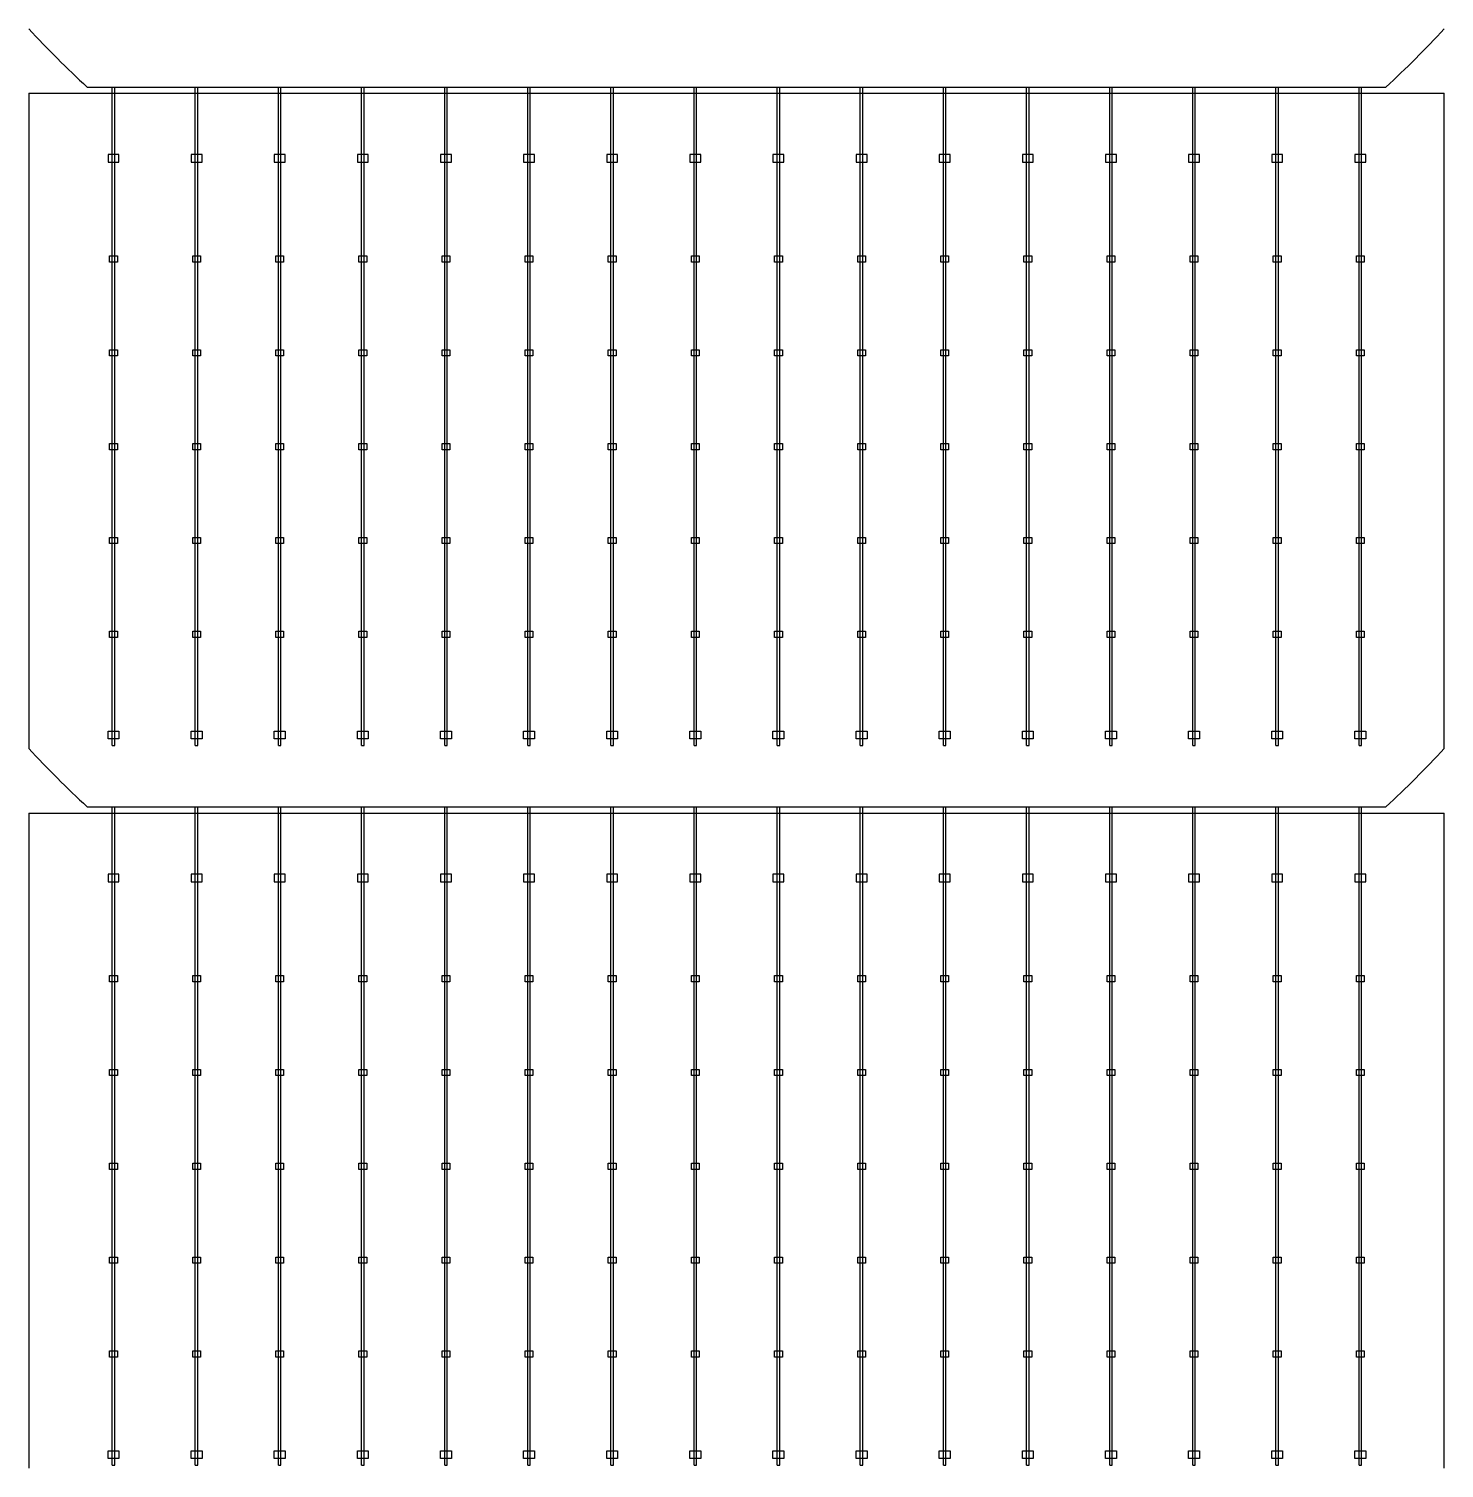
# Model space of a CAD drawing. Header units: millimetres. Extents: x 10297564 to 11610295, y -9287743 to -8409454.
# Drawn here: x 10395611 to 10398152, y -9086354 to -9083769 of the extents above; entities that cross this region are included whole.
import ezdxf

# ---------------------------------------------------------------- set-up
doc = ezdxf.new("R2010")
doc.units = ezdxf.units.MM
doc.header["$LTSCALE"] = 100

msp = doc.modelspace()

# ---------------------------------------------------------------- linework, layer by layer
for p, q in [((10395610.8, -9083884.4), (10398152.2, -9083884.4)), ((10395760.6, -9085056.1), (10395760.6, -9083873.2)), ((10395765.1, -9085056.1), (10395765.1, -9083873.2)), ((10395909.8, -9085056.1), (10395909.8, -9083873.2)), ((10395914.3, -9085056.1), (10395914.3, -9083873.2)), ((10396059.1, -9085056.1), (10396059.1, -9083873.2)), ((10396063.5, -9085056.1), (10396063.5, -9083873.2)), ((10396208.3, -9085056.1), (10396208.3, -9083873.2)), ((10396212.8, -9085056.1), (10396212.8, -9083873.2)), ((10396357.6, -9085056.1), (10396357.6, -9083873.2)), ((10396362, -9085056.1), (10396362, -9083873.2)), ((10396506.8, -9085056.1), (10396506.8, -9083873.2)), ((10396511.3, -9085056.1), (10396511.3, -9083873.2)), ((10396656.1, -9085056.1), (10396656.1, -9083873.2)), ((10396660.5, -9085056.1), (10396660.5, -9083873.2)), ((10396805.3, -9085056.1), (10396805.3, -9083873.2)), ((10396809.8, -9085056.1), (10396809.8, -9083873.2)), ((10396954.6, -9085056.1), (10396954.6, -9083873.2)), ((10396959, -9085056.1), (10396959, -9083873.2)), ((10397103.8, -9085056.1), (10397103.8, -9083873.2)), ((10397108.3, -9085056.1), (10397108.3, -9083873.2)), ((10397253.1, -9085056.1), (10397253.1, -9083873.2)), ((10397257.5, -9085056.1), (10397257.5, -9083873.2)), ((10397402.3, -9085056.1), (10397402.3, -9083873.2)), ((10397406.8, -9085056.1), (10397406.8, -9083873.2)), ((10397551.6, -9085056.1), (10397551.6, -9083873.2)), ((10397556, -9085056.1), (10397556, -9083873.2)), ((10397700.8, -9085056.1), (10397700.8, -9083873.2)), ((10397705.3, -9085056.1), (10397705.3, -9083873.2)), ((10397850.1, -9085056.1), (10397850.1, -9083873.2)), ((10397854.5, -9085056.1), (10397854.5, -9083873.2)), ((10397999.3, -9085056.1), (10397999.3, -9083873.2)), ((10398003.8, -9085056.1), (10398003.8, -9083873.2)), ((10395610.8, -9085177.1), (10398152.2, -9085177.1)), ((10395760.6, -9086348.7), (10395760.6, -9085165.9)), ((10395765.1, -9086348.7), (10395765.1, -9085165.9)), ((10395909.8, -9086348.7), (10395909.8, -9085165.9)), ((10395914.3, -9086348.7), (10395914.3, -9085165.9)), ((10396059.1, -9086348.7), (10396059.1, -9085165.9)), ((10396063.5, -9086348.7), (10396063.5, -9085165.9)), ((10396208.3, -9086348.7), (10396208.3, -9085165.9)), ((10396212.8, -9086348.7), (10396212.8, -9085165.9)), ((10396357.6, -9086348.7), (10396357.6, -9085165.9)), ((10396362, -9086348.7), (10396362, -9085165.9)), ((10396506.8, -9086348.7), (10396506.8, -9085165.9)), ((10396511.3, -9086348.7), (10396511.3, -9085165.9)), ((10396656.1, -9086348.7), (10396656.1, -9085165.9)), ((10396660.5, -9086348.7), (10396660.5, -9085165.9)), ((10396805.3, -9086348.7), (10396805.3, -9085165.9)), ((10396809.8, -9086348.7), (10396809.8, -9085165.9)), ((10396954.6, -9086348.7), (10396954.6, -9085165.9)), ((10396959, -9086348.7), (10396959, -9085165.9)), ((10397103.8, -9086348.7), (10397103.8, -9085165.9)), ((10397108.3, -9086348.7), (10397108.3, -9085165.9)), ((10397253.1, -9086348.7), (10397253.1, -9085165.9)), ((10397257.5, -9086348.7), (10397257.5, -9085165.9)), ((10397402.3, -9086348.7), (10397402.3, -9085165.9)), ((10397406.8, -9086348.7), (10397406.8, -9085165.9)), ((10397551.6, -9086348.7), (10397551.6, -9085165.9)), ((10397556, -9086348.7), (10397556, -9085165.9)), ((10397700.8, -9086348.7), (10397700.8, -9085165.9)), ((10397705.3, -9086348.7), (10397705.3, -9085165.9)), ((10397850.1, -9086348.7), (10397850.1, -9085165.9)), ((10397854.5, -9086348.7), (10397854.5, -9085165.9)), ((10397999.3, -9086348.7), (10397999.3, -9085165.9)), ((10398003.8, -9086348.7), (10398003.8, -9085165.9))]:
    msp.add_line(p, q)
for points in [[(10395610.8, -9083884.4), (10395610.8, -9085061.2)], [(10395715.5, -9083873.3), (10398047.5, -9083873.3)], [(10398152.2, -9085061.2), (10398152.2, -9083884.4)], [(10395760.6, -9085056.1), (10395765.1, -9085056.1)], [(10395909.8, -9085056.1), (10395914.3, -9085056.1)], [(10396059.1, -9085056.1), (10396063.5, -9085056.1)], [(10396208.3, -9085056.1), (10396212.8, -9085056.1)], [(10396357.6, -9085056.1), (10396362, -9085056.1)], [(10396506.8, -9085056.1), (10396511.3, -9085056.1)], [(10396656.1, -9085056.1), (10396660.5, -9085056.1)], [(10396805.3, -9085056.1), (10396809.8, -9085056.1)], [(10396954.6, -9085056.1), (10396959, -9085056.1)], [(10397103.8, -9085056.1), (10397108.3, -9085056.1)], [(10397253.1, -9085056.1), (10397257.5, -9085056.1)], [(10397402.3, -9085056.1), (10397406.8, -9085056.1)], [(10397551.6, -9085056.1), (10397556, -9085056.1)], [(10397700.8, -9085056.1), (10397705.3, -9085056.1)], [(10397850.1, -9085056.1), (10397854.5, -9085056.1)], [(10397999.3, -9085056.1), (10398003.8, -9085056.1)], [(10395610.8, -9085177.1), (10395610.8, -9086353.9)], [(10395715.5, -9085165.9), (10398047.5, -9085165.9)], [(10398152.2, -9086353.9), (10398152.2, -9085177.1)], [(10395760.6, -9086348.7), (10395765.1, -9086348.7)], [(10395909.8, -9086348.7), (10395914.3, -9086348.7)], [(10396059.1, -9086348.7), (10396063.5, -9086348.7)], [(10396208.3, -9086348.7), (10396212.8, -9086348.7)], [(10396357.6, -9086348.7), (10396362, -9086348.7)], [(10396506.8, -9086348.7), (10396511.3, -9086348.7)], [(10396656.1, -9086348.7), (10396660.5, -9086348.7)], [(10396805.3, -9086348.7), (10396809.8, -9086348.7)], [(10396954.6, -9086348.7), (10396959, -9086348.7)], [(10397103.8, -9086348.7), (10397108.3, -9086348.7)], [(10397253.1, -9086348.7), (10397257.5, -9086348.7)], [(10397402.3, -9086348.7), (10397406.8, -9086348.7)], [(10397551.6, -9086348.7), (10397556, -9086348.7)], [(10397700.8, -9086348.7), (10397705.3, -9086348.7)], [(10397850.1, -9086348.7), (10397854.5, -9086348.7)], [(10397999.3, -9086348.7), (10398003.8, -9086348.7)]]:
    msp.add_lwpolyline(points)
for points in [[(10395772.6, -9084008.1), (10395772.6, -9083994.2), (10395753.1, -9083994.2), (10395753.1, -9084008.1)], [(10395921.8, -9084008.1), (10395921.8, -9083994.2), (10395902.3, -9083994.2), (10395902.3, -9084008.1)], [(10396071.1, -9084008.1), (10396071.1, -9083994.2), (10396051.6, -9083994.2), (10396051.6, -9084008.1)], [(10396220.3, -9084008.1), (10396220.3, -9083994.2), (10396200.8, -9083994.2), (10396200.8, -9084008.1)], [(10396369.6, -9084008.1), (10396369.6, -9083994.2), (10396350, -9083994.2), (10396350, -9084008.1)], [(10396518.8, -9084008.1), (10396518.8, -9083994.2), (10396499.3, -9083994.2), (10396499.3, -9084008.1)], [(10396668.1, -9084008.1), (10396668.1, -9083994.2), (10396648.5, -9083994.2), (10396648.5, -9084008.1)], [(10396817.3, -9084008.1), (10396817.3, -9083994.2), (10396797.8, -9083994.2), (10396797.8, -9084008.1)], [(10396966.6, -9084008.1), (10396966.6, -9083994.2), (10396947, -9083994.2), (10396947, -9084008.1)], [(10397115.8, -9084008.1), (10397115.8, -9083994.2), (10397096.3, -9083994.2), (10397096.3, -9084008.1)], [(10397265.1, -9084008.1), (10397265.1, -9083994.2), (10397245.5, -9083994.2), (10397245.5, -9084008.1)], [(10397414.3, -9084008.1), (10397414.3, -9083994.2), (10397394.8, -9083994.2), (10397394.8, -9084008.1)], [(10397563.6, -9084008.1), (10397563.6, -9083994.2), (10397544, -9083994.2), (10397544, -9084008.1)], [(10397712.8, -9084008.1), (10397712.8, -9083994.2), (10397693.3, -9083994.2), (10397693.3, -9084008.1)], [(10397862.1, -9084008.1), (10397862.1, -9083994.2), (10397842.5, -9083994.2), (10397842.5, -9084008.1)], [(10398011.3, -9084008.1), (10398011.3, -9083994.2), (10397991.8, -9083994.2), (10397991.8, -9084008.1)], [(10395755.8, -9084176.5), (10395769.8, -9084176.5), (10395769.8, -9084187.7), (10395755.8, -9084187.7)], [(10395905.1, -9084176.5), (10395919, -9084176.5), (10395919, -9084187.7), (10395905.1, -9084187.7)], [(10396054.3, -9084176.5), (10396068.3, -9084176.5), (10396068.3, -9084187.7), (10396054.3, -9084187.7)], [(10396203.6, -9084176.5), (10396217.5, -9084176.5), (10396217.5, -9084187.7), (10396203.6, -9084187.7)], [(10396352.8, -9084176.5), (10396366.8, -9084176.5), (10396366.8, -9084187.7), (10396352.8, -9084187.7)], [(10396502.1, -9084176.5), (10396516, -9084176.5), (10396516, -9084187.7), (10396502.1, -9084187.7)], [(10396651.3, -9084176.5), (10396665.3, -9084176.5), (10396665.3, -9084187.7), (10396651.3, -9084187.7)], [(10396800.6, -9084176.5), (10396814.5, -9084176.5), (10396814.5, -9084187.7), (10396800.6, -9084187.7)], [(10396949.8, -9084176.5), (10396963.8, -9084176.5), (10396963.8, -9084187.7), (10396949.8, -9084187.7)], [(10397099.1, -9084176.5), (10397113, -9084176.5), (10397113, -9084187.7), (10397099.1, -9084187.7)], [(10397248.3, -9084176.5), (10397262.3, -9084176.5), (10397262.3, -9084187.7), (10397248.3, -9084187.7)], [(10397397.6, -9084176.5), (10397411.5, -9084176.5), (10397411.5, -9084187.7), (10397397.6, -9084187.7)], [(10397546.8, -9084176.5), (10397560.8, -9084176.5), (10397560.8, -9084187.7), (10397546.8, -9084187.7)], [(10397696.1, -9084176.5), (10397710, -9084176.5), (10397710, -9084187.7), (10397696.1, -9084187.7)], [(10397845.3, -9084176.5), (10397859.3, -9084176.5), (10397859.3, -9084187.7), (10397845.3, -9084187.7)], [(10397994.6, -9084176.5), (10398008.5, -9084176.5), (10398008.5, -9084187.7), (10397994.6, -9084187.7)], [(10395755.8, -9084345), (10395769.8, -9084345), (10395769.8, -9084356.2), (10395755.8, -9084356.2)], [(10395905.1, -9084345), (10395919, -9084345), (10395919, -9084356.2), (10395905.1, -9084356.2)], [(10396054.3, -9084345), (10396068.3, -9084345), (10396068.3, -9084356.2), (10396054.3, -9084356.2)], [(10396203.6, -9084345), (10396217.5, -9084345), (10396217.5, -9084356.2), (10396203.6, -9084356.2)], [(10396352.8, -9084345), (10396366.8, -9084345), (10396366.8, -9084356.2), (10396352.8, -9084356.2)], [(10396502.1, -9084345), (10396516, -9084345), (10396516, -9084356.2), (10396502.1, -9084356.2)], [(10396651.3, -9084345), (10396665.3, -9084345), (10396665.3, -9084356.2), (10396651.3, -9084356.2)], [(10396800.6, -9084345), (10396814.5, -9084345), (10396814.5, -9084356.2), (10396800.6, -9084356.2)], [(10396949.8, -9084345), (10396963.8, -9084345), (10396963.8, -9084356.2), (10396949.8, -9084356.2)], [(10397099.1, -9084345), (10397113, -9084345), (10397113, -9084356.2), (10397099.1, -9084356.2)], [(10397248.3, -9084345), (10397262.3, -9084345), (10397262.3, -9084356.2), (10397248.3, -9084356.2)], [(10397397.6, -9084345), (10397411.5, -9084345), (10397411.5, -9084356.2), (10397397.6, -9084356.2)], [(10397546.8, -9084345), (10397560.8, -9084345), (10397560.8, -9084356.2), (10397546.8, -9084356.2)], [(10397696.1, -9084345), (10397710, -9084345), (10397710, -9084356.2), (10397696.1, -9084356.2)], [(10397845.3, -9084345), (10397859.3, -9084345), (10397859.3, -9084356.2), (10397845.3, -9084356.2)], [(10397994.6, -9084345), (10398008.5, -9084345), (10398008.5, -9084356.2), (10397994.6, -9084356.2)], [(10395755.8, -9084513.5), (10395769.8, -9084513.5), (10395769.8, -9084524.7), (10395755.8, -9084524.7)], [(10395905.1, -9084513.5), (10395919, -9084513.5), (10395919, -9084524.7), (10395905.1, -9084524.7)], [(10396054.3, -9084513.5), (10396068.3, -9084513.5), (10396068.3, -9084524.7), (10396054.3, -9084524.7)], [(10396203.6, -9084513.5), (10396217.5, -9084513.5), (10396217.5, -9084524.7), (10396203.6, -9084524.7)], [(10396352.8, -9084513.5), (10396366.8, -9084513.5), (10396366.8, -9084524.7), (10396352.8, -9084524.7)], [(10396502.1, -9084513.5), (10396516, -9084513.5), (10396516, -9084524.7), (10396502.1, -9084524.7)], [(10396651.3, -9084513.5), (10396665.3, -9084513.5), (10396665.3, -9084524.7), (10396651.3, -9084524.7)], [(10396800.6, -9084513.5), (10396814.5, -9084513.5), (10396814.5, -9084524.7), (10396800.6, -9084524.7)], [(10396949.8, -9084513.5), (10396963.8, -9084513.5), (10396963.8, -9084524.7), (10396949.8, -9084524.7)], [(10397099.1, -9084513.5), (10397113, -9084513.5), (10397113, -9084524.7), (10397099.1, -9084524.7)], [(10397248.3, -9084513.5), (10397262.3, -9084513.5), (10397262.3, -9084524.7), (10397248.3, -9084524.7)], [(10397397.6, -9084513.5), (10397411.5, -9084513.5), (10397411.5, -9084524.7), (10397397.6, -9084524.7)], [(10397546.8, -9084513.5), (10397560.8, -9084513.5), (10397560.8, -9084524.7), (10397546.8, -9084524.7)], [(10397696.1, -9084513.5), (10397710, -9084513.5), (10397710, -9084524.7), (10397696.1, -9084524.7)], [(10397845.3, -9084513.5), (10397859.3, -9084513.5), (10397859.3, -9084524.7), (10397845.3, -9084524.7)], [(10397994.6, -9084513.5), (10398008.5, -9084513.5), (10398008.5, -9084524.7), (10397994.6, -9084524.7)], [(10395755.8, -9084682), (10395769.8, -9084682), (10395769.8, -9084693.1), (10395755.8, -9084693.1)], [(10395905.1, -9084682), (10395919, -9084682), (10395919, -9084693.1), (10395905.1, -9084693.1)], [(10396054.3, -9084682), (10396068.3, -9084682), (10396068.3, -9084693.1), (10396054.3, -9084693.1)], [(10396203.6, -9084682), (10396217.5, -9084682), (10396217.5, -9084693.1), (10396203.6, -9084693.1)], [(10396352.8, -9084682), (10396366.8, -9084682), (10396366.8, -9084693.1), (10396352.8, -9084693.1)], [(10396502.1, -9084682), (10396516, -9084682), (10396516, -9084693.1), (10396502.1, -9084693.1)], [(10396651.3, -9084682), (10396665.3, -9084682), (10396665.3, -9084693.1), (10396651.3, -9084693.1)], [(10396800.6, -9084682), (10396814.5, -9084682), (10396814.5, -9084693.1), (10396800.6, -9084693.1)], [(10396949.8, -9084682), (10396963.8, -9084682), (10396963.8, -9084693.1), (10396949.8, -9084693.1)], [(10397099.1, -9084682), (10397113, -9084682), (10397113, -9084693.1), (10397099.1, -9084693.1)], [(10397248.3, -9084682), (10397262.3, -9084682), (10397262.3, -9084693.1), (10397248.3, -9084693.1)], [(10397397.6, -9084682), (10397411.5, -9084682), (10397411.5, -9084693.1), (10397397.6, -9084693.1)], [(10397546.8, -9084682), (10397560.8, -9084682), (10397560.8, -9084693.1), (10397546.8, -9084693.1)], [(10397696.1, -9084682), (10397710, -9084682), (10397710, -9084693.1), (10397696.1, -9084693.1)], [(10397845.3, -9084682), (10397859.3, -9084682), (10397859.3, -9084693.1), (10397845.3, -9084693.1)], [(10397994.6, -9084682), (10398008.5, -9084682), (10398008.5, -9084693.1), (10397994.6, -9084693.1)], [(10395755.8, -9084850.5), (10395769.8, -9084850.5), (10395769.8, -9084861.6), (10395755.8, -9084861.6)], [(10395905.1, -9084850.5), (10395919, -9084850.5), (10395919, -9084861.6), (10395905.1, -9084861.6)], [(10396054.3, -9084850.5), (10396068.3, -9084850.5), (10396068.3, -9084861.6), (10396054.3, -9084861.6)], [(10396203.6, -9084850.5), (10396217.5, -9084850.5), (10396217.5, -9084861.6), (10396203.6, -9084861.6)], [(10396352.8, -9084850.5), (10396366.8, -9084850.5), (10396366.8, -9084861.6), (10396352.8, -9084861.6)], [(10396502.1, -9084850.5), (10396516, -9084850.5), (10396516, -9084861.6), (10396502.1, -9084861.6)], [(10396651.3, -9084850.5), (10396665.3, -9084850.5), (10396665.3, -9084861.6), (10396651.3, -9084861.6)], [(10396800.6, -9084850.5), (10396814.5, -9084850.5), (10396814.5, -9084861.6), (10396800.6, -9084861.6)], [(10396949.8, -9084850.5), (10396963.8, -9084850.5), (10396963.8, -9084861.6), (10396949.8, -9084861.6)], [(10397099.1, -9084850.5), (10397113, -9084850.5), (10397113, -9084861.6), (10397099.1, -9084861.6)], [(10397248.3, -9084850.5), (10397262.3, -9084850.5), (10397262.3, -9084861.6), (10397248.3, -9084861.6)], [(10397397.6, -9084850.5), (10397411.5, -9084850.5), (10397411.5, -9084861.6), (10397397.6, -9084861.6)], [(10397546.8, -9084850.5), (10397560.8, -9084850.5), (10397560.8, -9084861.6), (10397546.8, -9084861.6)], [(10397696.1, -9084850.5), (10397710, -9084850.5), (10397710, -9084861.6), (10397696.1, -9084861.6)], [(10397845.3, -9084850.5), (10397859.3, -9084850.5), (10397859.3, -9084861.6), (10397845.3, -9084861.6)], [(10397994.6, -9084850.5), (10398008.5, -9084850.5), (10398008.5, -9084861.6), (10397994.6, -9084861.6)], [(10395772.6, -9085030), (10395772.6, -9085043.9), (10395753.1, -9085043.9), (10395753.1, -9085030)], [(10395921.8, -9085030), (10395921.8, -9085043.9), (10395902.3, -9085043.9), (10395902.3, -9085030)], [(10396071.1, -9085030), (10396071.1, -9085043.9), (10396051.6, -9085043.9), (10396051.6, -9085030)], [(10396220.3, -9085030), (10396220.3, -9085043.9), (10396200.8, -9085043.9), (10396200.8, -9085030)], [(10396369.6, -9085030), (10396369.6, -9085043.9), (10396350, -9085043.9), (10396350, -9085030)], [(10396518.8, -9085030), (10396518.8, -9085043.9), (10396499.3, -9085043.9), (10396499.3, -9085030)], [(10396668.1, -9085030), (10396668.1, -9085043.9), (10396648.5, -9085043.9), (10396648.5, -9085030)], [(10396817.3, -9085030), (10396817.3, -9085043.9), (10396797.8, -9085043.9), (10396797.8, -9085030)], [(10396966.6, -9085030), (10396966.6, -9085043.9), (10396947, -9085043.9), (10396947, -9085030)], [(10397115.8, -9085030), (10397115.8, -9085043.9), (10397096.3, -9085043.9), (10397096.3, -9085030)], [(10397265.1, -9085030), (10397265.1, -9085043.9), (10397245.5, -9085043.9), (10397245.5, -9085030)], [(10397414.3, -9085030), (10397414.3, -9085043.9), (10397394.8, -9085043.9), (10397394.8, -9085030)], [(10397563.6, -9085030), (10397563.6, -9085043.9), (10397544, -9085043.9), (10397544, -9085030)], [(10397712.8, -9085030), (10397712.8, -9085043.9), (10397693.3, -9085043.9), (10397693.3, -9085030)], [(10397862.1, -9085030), (10397862.1, -9085043.9), (10397842.5, -9085043.9), (10397842.5, -9085030)], [(10398011.3, -9085030), (10398011.3, -9085043.9), (10397991.8, -9085043.9), (10397991.8, -9085030)], [(10395772.6, -9085300.8), (10395772.6, -9085286.9), (10395753.1, -9085286.9), (10395753.1, -9085300.8)], [(10395921.8, -9085300.8), (10395921.8, -9085286.9), (10395902.3, -9085286.9), (10395902.3, -9085300.8)], [(10396071.1, -9085300.8), (10396071.1, -9085286.9), (10396051.6, -9085286.9), (10396051.6, -9085300.8)], [(10396220.3, -9085300.8), (10396220.3, -9085286.9), (10396200.8, -9085286.9), (10396200.8, -9085300.8)], [(10396369.6, -9085300.8), (10396369.6, -9085286.9), (10396350, -9085286.9), (10396350, -9085300.8)], [(10396518.8, -9085300.8), (10396518.8, -9085286.9), (10396499.3, -9085286.9), (10396499.3, -9085300.8)], [(10396668.1, -9085300.8), (10396668.1, -9085286.9), (10396648.5, -9085286.9), (10396648.5, -9085300.8)], [(10396817.3, -9085300.8), (10396817.3, -9085286.9), (10396797.8, -9085286.9), (10396797.8, -9085300.8)], [(10396966.6, -9085300.8), (10396966.6, -9085286.9), (10396947, -9085286.9), (10396947, -9085300.8)], [(10397115.8, -9085300.8), (10397115.8, -9085286.9), (10397096.3, -9085286.9), (10397096.3, -9085300.8)], [(10397265.1, -9085300.8), (10397265.1, -9085286.9), (10397245.5, -9085286.9), (10397245.5, -9085300.8)], [(10397414.3, -9085300.8), (10397414.3, -9085286.9), (10397394.8, -9085286.9), (10397394.8, -9085300.8)], [(10397563.6, -9085300.8), (10397563.6, -9085286.9), (10397544, -9085286.9), (10397544, -9085300.8)], [(10397712.8, -9085300.8), (10397712.8, -9085286.9), (10397693.3, -9085286.9), (10397693.3, -9085300.8)], [(10397862.1, -9085300.8), (10397862.1, -9085286.9), (10397842.5, -9085286.9), (10397842.5, -9085300.8)], [(10398011.3, -9085300.8), (10398011.3, -9085286.9), (10397991.8, -9085286.9), (10397991.8, -9085300.8)], [(10395755.8, -9085469.2), (10395769.8, -9085469.2), (10395769.8, -9085480.3), (10395755.8, -9085480.3)], [(10395905.1, -9085469.2), (10395919, -9085469.2), (10395919, -9085480.3), (10395905.1, -9085480.3)], [(10396054.3, -9085469.2), (10396068.3, -9085469.2), (10396068.3, -9085480.3), (10396054.3, -9085480.3)], [(10396203.6, -9085469.2), (10396217.5, -9085469.2), (10396217.5, -9085480.3), (10396203.6, -9085480.3)], [(10396352.8, -9085469.2), (10396366.8, -9085469.2), (10396366.8, -9085480.3), (10396352.8, -9085480.3)], [(10396502.1, -9085469.2), (10396516, -9085469.2), (10396516, -9085480.3), (10396502.1, -9085480.3)], [(10396651.3, -9085469.2), (10396665.3, -9085469.2), (10396665.3, -9085480.3), (10396651.3, -9085480.3)], [(10396800.6, -9085469.2), (10396814.5, -9085469.2), (10396814.5, -9085480.3), (10396800.6, -9085480.3)], [(10396949.8, -9085469.2), (10396963.8, -9085469.2), (10396963.8, -9085480.3), (10396949.8, -9085480.3)], [(10397099.1, -9085469.2), (10397113, -9085469.2), (10397113, -9085480.3), (10397099.1, -9085480.3)], [(10397248.3, -9085469.2), (10397262.3, -9085469.2), (10397262.3, -9085480.3), (10397248.3, -9085480.3)], [(10397397.6, -9085469.2), (10397411.5, -9085469.2), (10397411.5, -9085480.3), (10397397.6, -9085480.3)], [(10397546.8, -9085469.2), (10397560.8, -9085469.2), (10397560.8, -9085480.3), (10397546.8, -9085480.3)], [(10397696.1, -9085469.2), (10397710, -9085469.2), (10397710, -9085480.3), (10397696.1, -9085480.3)], [(10397845.3, -9085469.2), (10397859.3, -9085469.2), (10397859.3, -9085480.3), (10397845.3, -9085480.3)], [(10397994.6, -9085469.2), (10398008.5, -9085469.2), (10398008.5, -9085480.3), (10397994.6, -9085480.3)], [(10395755.8, -9085637.7), (10395769.8, -9085637.7), (10395769.8, -9085648.8), (10395755.8, -9085648.8)], [(10395905.1, -9085637.7), (10395919, -9085637.7), (10395919, -9085648.8), (10395905.1, -9085648.8)], [(10396054.3, -9085637.7), (10396068.3, -9085637.7), (10396068.3, -9085648.8), (10396054.3, -9085648.8)], [(10396203.6, -9085637.7), (10396217.5, -9085637.7), (10396217.5, -9085648.8), (10396203.6, -9085648.8)], [(10396352.8, -9085637.7), (10396366.8, -9085637.7), (10396366.8, -9085648.8), (10396352.8, -9085648.8)], [(10396502.1, -9085637.7), (10396516, -9085637.7), (10396516, -9085648.8), (10396502.1, -9085648.8)], [(10396651.3, -9085637.7), (10396665.3, -9085637.7), (10396665.3, -9085648.8), (10396651.3, -9085648.8)], [(10396800.6, -9085637.7), (10396814.5, -9085637.7), (10396814.5, -9085648.8), (10396800.6, -9085648.8)], [(10396949.8, -9085637.7), (10396963.8, -9085637.7), (10396963.8, -9085648.8), (10396949.8, -9085648.8)], [(10397099.1, -9085637.7), (10397113, -9085637.7), (10397113, -9085648.8), (10397099.1, -9085648.8)], [(10397248.3, -9085637.7), (10397262.3, -9085637.7), (10397262.3, -9085648.8), (10397248.3, -9085648.8)], [(10397397.6, -9085637.7), (10397411.5, -9085637.7), (10397411.5, -9085648.8), (10397397.6, -9085648.8)], [(10397546.8, -9085637.7), (10397560.8, -9085637.7), (10397560.8, -9085648.8), (10397546.8, -9085648.8)], [(10397696.1, -9085637.7), (10397710, -9085637.7), (10397710, -9085648.8), (10397696.1, -9085648.8)], [(10397845.3, -9085637.7), (10397859.3, -9085637.7), (10397859.3, -9085648.8), (10397845.3, -9085648.8)], [(10397994.6, -9085637.7), (10398008.5, -9085637.7), (10398008.5, -9085648.8), (10397994.6, -9085648.8)], [(10395755.8, -9085806.2), (10395769.8, -9085806.2), (10395769.8, -9085817.3), (10395755.8, -9085817.3)], [(10395905.1, -9085806.2), (10395919, -9085806.2), (10395919, -9085817.3), (10395905.1, -9085817.3)], [(10396054.3, -9085806.2), (10396068.3, -9085806.2), (10396068.3, -9085817.3), (10396054.3, -9085817.3)], [(10396203.6, -9085806.2), (10396217.5, -9085806.2), (10396217.5, -9085817.3), (10396203.6, -9085817.3)], [(10396352.8, -9085806.2), (10396366.8, -9085806.2), (10396366.8, -9085817.3), (10396352.8, -9085817.3)], [(10396502.1, -9085806.2), (10396516, -9085806.2), (10396516, -9085817.3), (10396502.1, -9085817.3)], [(10396651.3, -9085806.2), (10396665.3, -9085806.2), (10396665.3, -9085817.3), (10396651.3, -9085817.3)], [(10396800.6, -9085806.2), (10396814.5, -9085806.2), (10396814.5, -9085817.3), (10396800.6, -9085817.3)], [(10396949.8, -9085806.2), (10396963.8, -9085806.2), (10396963.8, -9085817.3), (10396949.8, -9085817.3)], [(10397099.1, -9085806.2), (10397113, -9085806.2), (10397113, -9085817.3), (10397099.1, -9085817.3)], [(10397248.3, -9085806.2), (10397262.3, -9085806.2), (10397262.3, -9085817.3), (10397248.3, -9085817.3)], [(10397397.6, -9085806.2), (10397411.5, -9085806.2), (10397411.5, -9085817.3), (10397397.6, -9085817.3)], [(10397546.8, -9085806.2), (10397560.8, -9085806.2), (10397560.8, -9085817.3), (10397546.8, -9085817.3)], [(10397696.1, -9085806.2), (10397710, -9085806.2), (10397710, -9085817.3), (10397696.1, -9085817.3)], [(10397845.3, -9085806.2), (10397859.3, -9085806.2), (10397859.3, -9085817.3), (10397845.3, -9085817.3)], [(10397994.6, -9085806.2), (10398008.5, -9085806.2), (10398008.5, -9085817.3), (10397994.6, -9085817.3)], [(10395755.8, -9085974.7), (10395769.8, -9085974.7), (10395769.8, -9085985.8), (10395755.8, -9085985.8)], [(10395905.1, -9085974.7), (10395919, -9085974.7), (10395919, -9085985.8), (10395905.1, -9085985.8)], [(10396054.3, -9085974.7), (10396068.3, -9085974.7), (10396068.3, -9085985.8), (10396054.3, -9085985.8)], [(10396203.6, -9085974.7), (10396217.5, -9085974.7), (10396217.5, -9085985.8), (10396203.6, -9085985.8)], [(10396352.8, -9085974.7), (10396366.8, -9085974.7), (10396366.8, -9085985.8), (10396352.8, -9085985.8)], [(10396502.1, -9085974.7), (10396516, -9085974.7), (10396516, -9085985.8), (10396502.1, -9085985.8)], [(10396651.3, -9085974.7), (10396665.3, -9085974.7), (10396665.3, -9085985.8), (10396651.3, -9085985.8)], [(10396800.6, -9085974.7), (10396814.5, -9085974.7), (10396814.5, -9085985.8), (10396800.6, -9085985.8)], [(10396949.8, -9085974.7), (10396963.8, -9085974.7), (10396963.8, -9085985.8), (10396949.8, -9085985.8)], [(10397099.1, -9085974.7), (10397113, -9085974.7), (10397113, -9085985.8), (10397099.1, -9085985.8)], [(10397248.3, -9085974.7), (10397262.3, -9085974.7), (10397262.3, -9085985.8), (10397248.3, -9085985.8)], [(10397397.6, -9085974.7), (10397411.5, -9085974.7), (10397411.5, -9085985.8), (10397397.6, -9085985.8)], [(10397546.8, -9085974.7), (10397560.8, -9085974.7), (10397560.8, -9085985.8), (10397546.8, -9085985.8)], [(10397696.1, -9085974.7), (10397710, -9085974.7), (10397710, -9085985.8), (10397696.1, -9085985.8)], [(10397845.3, -9085974.7), (10397859.3, -9085974.7), (10397859.3, -9085985.8), (10397845.3, -9085985.8)], [(10397994.6, -9085974.7), (10398008.5, -9085974.7), (10398008.5, -9085985.8), (10397994.6, -9085985.8)], [(10395755.8, -9086143.1), (10395769.8, -9086143.1), (10395769.8, -9086154.3), (10395755.8, -9086154.3)], [(10395905.1, -9086143.1), (10395919, -9086143.1), (10395919, -9086154.3), (10395905.1, -9086154.3)], [(10396054.3, -9086143.1), (10396068.3, -9086143.1), (10396068.3, -9086154.3), (10396054.3, -9086154.3)], [(10396203.6, -9086143.1), (10396217.5, -9086143.1), (10396217.5, -9086154.3), (10396203.6, -9086154.3)], [(10396352.8, -9086143.1), (10396366.8, -9086143.1), (10396366.8, -9086154.3), (10396352.8, -9086154.3)], [(10396502.1, -9086143.1), (10396516, -9086143.1), (10396516, -9086154.3), (10396502.1, -9086154.3)], [(10396651.3, -9086143.1), (10396665.3, -9086143.1), (10396665.3, -9086154.3), (10396651.3, -9086154.3)], [(10396800.6, -9086143.1), (10396814.5, -9086143.1), (10396814.5, -9086154.3), (10396800.6, -9086154.3)], [(10396949.8, -9086143.1), (10396963.8, -9086143.1), (10396963.8, -9086154.3), (10396949.8, -9086154.3)], [(10397099.1, -9086143.1), (10397113, -9086143.1), (10397113, -9086154.3), (10397099.1, -9086154.3)], [(10397248.3, -9086143.1), (10397262.3, -9086143.1), (10397262.3, -9086154.3), (10397248.3, -9086154.3)], [(10397397.6, -9086143.1), (10397411.5, -9086143.1), (10397411.5, -9086154.3), (10397397.6, -9086154.3)], [(10397546.8, -9086143.1), (10397560.8, -9086143.1), (10397560.8, -9086154.3), (10397546.8, -9086154.3)], [(10397696.1, -9086143.1), (10397710, -9086143.1), (10397710, -9086154.3), (10397696.1, -9086154.3)], [(10397845.3, -9086143.1), (10397859.3, -9086143.1), (10397859.3, -9086154.3), (10397845.3, -9086154.3)], [(10397994.6, -9086143.1), (10398008.5, -9086143.1), (10398008.5, -9086154.3), (10397994.6, -9086154.3)], [(10395772.6, -9086322.7), (10395772.6, -9086336.6), (10395753.1, -9086336.6), (10395753.1, -9086322.7)], [(10395921.8, -9086322.7), (10395921.8, -9086336.6), (10395902.3, -9086336.6), (10395902.3, -9086322.7)], [(10396071.1, -9086322.7), (10396071.1, -9086336.6), (10396051.6, -9086336.6), (10396051.6, -9086322.7)], [(10396220.3, -9086322.7), (10396220.3, -9086336.6), (10396200.8, -9086336.6), (10396200.8, -9086322.7)], [(10396369.6, -9086322.7), (10396369.6, -9086336.6), (10396350, -9086336.6), (10396350, -9086322.7)], [(10396518.8, -9086322.7), (10396518.8, -9086336.6), (10396499.3, -9086336.6), (10396499.3, -9086322.7)], [(10396668.1, -9086322.7), (10396668.1, -9086336.6), (10396648.5, -9086336.6), (10396648.5, -9086322.7)], [(10396817.3, -9086322.7), (10396817.3, -9086336.6), (10396797.8, -9086336.6), (10396797.8, -9086322.7)], [(10396966.6, -9086322.7), (10396966.6, -9086336.6), (10396947, -9086336.6), (10396947, -9086322.7)], [(10397115.8, -9086322.7), (10397115.8, -9086336.6), (10397096.3, -9086336.6), (10397096.3, -9086322.7)], [(10397265.1, -9086322.7), (10397265.1, -9086336.6), (10397245.5, -9086336.6), (10397245.5, -9086322.7)], [(10397414.3, -9086322.7), (10397414.3, -9086336.6), (10397394.8, -9086336.6), (10397394.8, -9086322.7)], [(10397563.6, -9086322.7), (10397563.6, -9086336.6), (10397544, -9086336.6), (10397544, -9086322.7)], [(10397712.8, -9086322.7), (10397712.8, -9086336.6), (10397693.3, -9086336.6), (10397693.3, -9086322.7)], [(10397862.1, -9086322.7), (10397862.1, -9086336.6), (10397842.5, -9086336.6), (10397842.5, -9086322.7)], [(10398011.3, -9086322.7), (10398011.3, -9086336.6), (10397991.8, -9086336.6), (10397991.8, -9086322.7)]]:
    msp.add_lwpolyline(points, close=True)
for centre, start, end in [((10396880.1, -9082604), 222.5369, 227.4631), ((10396882.9, -9082604), 312.5369, 317.4631), ((10396880.1, -9083896.6), 222.5369, 227.4631), ((10396882.9, -9083896.6), 312.5369, 317.4631)]:
    msp.add_arc(centre, 1722.6, start, end)

doc.saveas('drawing.dxf')
